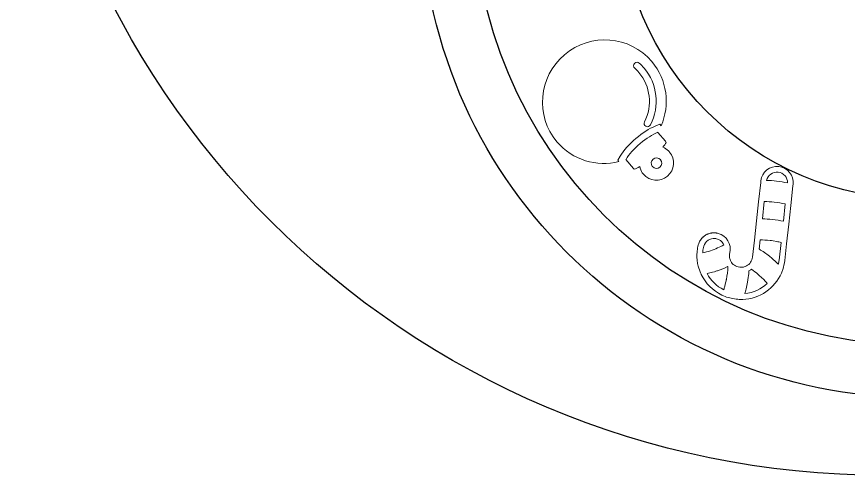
# Model space of a CAD drawing. Header units: inches. Extents: x 17704.8 to 17804.7, y 16344.8 to 16384.9.
# Drawn here: x 17770.84 to 17776.35, y 16364.52 to 16367.57 of the extents above; entities that cross this region are included whole.
import ezdxf

# ---------------------------------------------------------------- set-up
doc = ezdxf.new("R2010")
doc.units = ezdxf.units.IN
doc.header["$MEASUREMENT"] = 0
doc.layers.add('Layer 1', color=7, linetype='Continuous')

msp = doc.modelspace()

# ---------------------------------------------------------------- linework, layer by layer
at = {"color": 6, "linetype": 'ByBlock'}
msp.add_circle((17776.5873, 16370.2749), 5.75, dxfattribs=at)
at = {"color": 1, "linetype": 'ByBlock'}
msp.add_circle((17776.8128, 16368.3353), 3.2967, dxfattribs=at)
at = {"color": 4, "linetype": 'ByBlock'}
for radius in [2.9486, 1.9809]:
    msp.add_circle((17776.8128, 16368.3353), radius, dxfattribs=at)
at = {"color": 6, "linetype": 'ByBlock'}
msp.add_rational_spline([(17777.6136, 16370.82), (17777.6914, 16370.9603), (17777.8911, 16370.9535), (17778.2121, 16370.8261), (17778.7303, 16370.5457), (17779.3499, 16370.1533), (17779.835, 16369.8316), (17780.2418, 16369.6932), (17780.4831, 16369.8199), (17780.6207, 16369.9472), (17780.6603, 16369.9829), (17780.7304, 16370.0568), (17780.8391, 16370.2026), (17781.0282, 16370.4924), (17780.8161, 16370.9401), (17780.1695, 16371.1872), (17779.7705, 16371.6765), (17779.303, 16372.1073), (17778.9921, 16372.4726), (17778.6218, 16372.9293), (17778.2621, 16373.4665), (17777.5928, 16373.8049), (17777.0284, 16373.7727), (17776.6936, 16373.7002), (17776.6147, 16373.6793), (17776.5793, 16373.7021), (17776.4203, 16373.8198), (17776.156, 16374.2823), (17776.8162, 16374.3877), (17776.7678, 16374.9727), (17776.2897, 16374.8693), (17776.1364, 16374.542), (17775.6974, 16374.6582), (17775.7957, 16374.8979), (17775.8787, 16375.0599), (17777.1229, 16375.2441), (17778.3218, 16374.9497), (17779.32, 16374.2662), (17781.2376, 16372.9533), (17781.9339, 16370.7362), (17781.1113, 16368.5627), (17781.0597, 16368.4324), (17780.769, 16367.6986), (17779.8689, 16366.4226), (17777.1908, 16366.1777), (17776.3373, 16368.035), (17775.3287, 16368.6339), (17775.1012, 16368.7288), (17775.0388, 16368.7548), (17774.9958, 16368.807), (17774.9822, 16368.8733), (17774.9687, 16368.9396), (17774.9877, 16369.0045), (17775.0349, 16369.0529), (17775.3066, 16369.3319), (17775.5997, 16369.509), (17775.9564, 16369.6572), (17776.4892, 16369.8369), (17776.7095, 16369.856), (17776.9343, 16369.861), (17777.1193, 16369.8844), (17777.3001, 16370.014), (17777.492, 16370.2448), (17777.607, 16370.4168), (17777.6723, 16370.5325), (17777.6909, 16370.5653), (17777.7133, 16370.6074), (17777.5658, 16370.6876), (17777.5948, 16370.7896), (17777.6136, 16370.82)], [1, 1, 1, 1, 1, 1, 1, 1, 1, 1, 1, 1, 1, 1, 1, 1, 1, 1, 1, 1, 1, 1, 1, 1, 1, 1, 1, 1, 1, 1, 1, 1, 1, 1, 1, 0.885228544591, 0.920366118565, 1, 0.857481318467, 0.857481318467, 1, 1, 1, 1, 1, 1, 1, 1, 0.922497371663, 0.922497371663, 1, 0.922497371663, 0.922497371663, 1, 1, 1, 1, 1, 1, 1, 1, 1, 1, 1, 1, 1, 1, 1, 1, 1], degree=3, knots=[0, 0, 0, 0, 1.710387, 4.54001, 9.272422, 15.04233, 20.432762, 21.98995, 25.54254, 26.925176, 26.925176, 26.925176, 29.579626, 31.525456, 34.165646, 38.961754, 45.455559, 49.017588, 52.704216, 56.447516, 61.786876, 66.480898, 72.083872, 73.845241, 73.845241, 73.845241, 73.972394, 74.426244, 74.978713, 75.30928, 75.668833, 76.039993, 76.277563, 76.697495, 76.697495, 76.697495, 77.441905, 77.441905, 77.441905, 78.774155, 78.774155, 78.774155, 79.177587, 81.045537, 82.942634, 85.637435, 86.087993, 86.087993, 86.087993, 87.06197, 87.06197, 87.06197, 88.035948, 88.035948, 88.035948, 93.861676, 95.375634, 96.295981, 96.330561, 96.330561, 96.330561, 96.876234, 97.237002, 97.395151, 97.395151, 97.395151, 97.458018, 97.674056, 97.76577, 97.76577, 97.76577, 97.76577], dxfattribs=at)
at = {"layer": 'Layer 1', "color": 2, "lineweight": 0}
for points, knots in [([(17774.8207, 16366.6129), (17774.8207, 16366.6129), (17774.8366, 16366.6402), (17774.8366, 16366.6402), (17774.8588, 16366.6781), (17774.8957, 16366.72), (17774.9407, 16366.7581), (17774.9838, 16366.7946), (17775.0295, 16366.8236), (17775.0694, 16366.8396), (17775.0694, 16366.8396), (17775.0993, 16366.8516), (17775.0993, 16366.8516), (17775.0993, 16366.8516), (17775.108, 16366.8413), (17775.108, 16366.8413), (17775.1679, 16366.9798), (17775.1493, 16367.1455), (17775.0458, 16367.2676), (17774.9001, 16367.4396), (17774.6413, 16367.46), (17774.4679, 16367.313), (17774.2945, 16367.1661), (17774.2721, 16366.9076), (17774.4178, 16366.7355), (17774.5213, 16366.6134), (17774.6817, 16366.5678), (17774.8281, 16366.6042), (17774.8281, 16366.6042), (17774.8207, 16366.6129), (17774.8207, 16366.6129)], [0, 0, 0, 0, 1, 1, 1, 2, 2, 2, 3, 3, 3, 4, 4, 4, 5, 5, 5, 6, 6, 6, 7, 7, 7, 8, 8, 8, 9, 9, 9, 10, 10, 10, 10]), ([(17774.9327, 16367.2239), (17774.9236, 16367.2321), (17774.9229, 16367.2462), (17774.9312, 16367.2553), (17774.9319, 16367.2561), (17774.9326, 16367.2568), (17774.9334, 16367.2574), (17774.9418, 16367.2646), (17774.9544, 16367.2646), (17774.9627, 16367.257), (17774.974, 16367.2469), (17774.9847, 16367.2359), (17774.9946, 16367.2242), (17775.0834, 16367.1193), (17775.1003, 16366.9717), (17775.0375, 16366.848), (17775.0318, 16366.837), (17775.0185, 16366.8326), (17775.0075, 16366.8381), (17774.9965, 16366.8436), (17774.9921, 16366.8569), (17774.9977, 16366.868), (17775.0523, 16366.9755), (17775.0377, 16367.104), (17774.9604, 16367.1952), (17774.9518, 16367.2054), (17774.9425, 16367.215), (17774.9327, 16367.2239)], [0, 0, 0, 0, 1, 1, 1, 2, 2, 2, 3, 3, 3, 4, 4, 4, 5, 5, 5, 6, 6, 6, 7, 7, 7, 8, 8, 8, 9, 9, 9, 9]), ([(17774.8751, 16366.618), (17774.8751, 16366.618), (17774.9254, 16366.5586), (17774.9254, 16366.5586), (17774.9254, 16366.5586), (17774.9296, 16366.5537), (17774.9296, 16366.5537), (17774.9409, 16366.558), (17774.9531, 16366.5638), (17774.9659, 16366.5708), (17774.9688, 16366.5563), (17774.9745, 16366.5423), (17774.9832, 16366.5296), (17774.9854, 16366.5265), (17774.9877, 16366.5235), (17774.9902, 16366.5205), (17775.0305, 16366.473), (17775.1022, 16366.4673), (17775.1501, 16366.5079), (17775.198, 16366.5485), (17775.2042, 16366.6202), (17775.1639, 16366.6677), (17775.1616, 16366.6705), (17775.1591, 16366.673), (17775.1566, 16366.6755), (17775.1456, 16366.6862), (17775.1328, 16366.6943), (17775.1191, 16366.6996), (17775.128, 16366.7108), (17775.1358, 16366.7216), (17775.142, 16366.7319), (17775.142, 16366.7319), (17775.136, 16366.7389), (17775.136, 16366.7389), (17775.136, 16366.7389), (17775.0861, 16366.7979), (17775.0861, 16366.7979), (17775.0861, 16366.7979), (17775.0858, 16366.7983), (17775.0858, 16366.7983), (17775.0518, 16366.7846), (17775.0102, 16366.7588), (17774.9694, 16366.7242), (17774.9274, 16366.6887), (17774.8947, 16366.651), (17774.8759, 16366.6192), (17774.8757, 16366.6188), (17774.8754, 16366.6184), (17774.8751, 16366.618)], [0, 0, 0, 0, 1, 1, 1, 2, 2, 2, 3, 3, 3, 4, 4, 4, 5, 5, 5, 6, 6, 6, 7, 7, 7, 8, 8, 8, 9, 9, 9, 10, 10, 10, 11, 11, 11, 12, 12, 12, 13, 13, 13, 14, 14, 14, 15, 15, 15, 16, 16, 16, 16]), ([(17775.0493, 16366.5721), (17775.0376, 16366.5869), (17775.0397, 16366.6086), (17775.0543, 16366.621), (17775.069, 16366.6334), (17775.0908, 16366.6319), (17775.1035, 16366.6177), (17775.1037, 16366.6175), (17775.104, 16366.6173), (17775.1042, 16366.6171), (17775.1167, 16366.6022), (17775.1148, 16366.5799), (17775.0999, 16366.5672), (17775.0849, 16366.5546), (17775.0625, 16366.5564), (17775.05, 16366.5712), (17775.0497, 16366.5715), (17775.0496, 16366.5718), (17775.0493, 16366.5721)], [0, 0, 0, 0, 1, 1, 1, 2, 2, 2, 3, 3, 3, 4, 4, 4, 5, 5, 5, 6, 6, 6, 6]), ([(17775.3455, 16365.9911), (17775.3445, 16365.9634), (17775.3474, 16365.9363), (17775.354, 16365.9104), (17775.3581, 16365.894), (17775.3638, 16365.8781), (17775.3707, 16365.8628), (17775.3718, 16365.8604), (17775.3729, 16365.8581), (17775.374, 16365.8557), (17775.4024, 16365.7972), (17775.4502, 16365.7489), (17775.5101, 16365.72), (17775.5141, 16365.7181), (17775.518, 16365.7163), (17775.5221, 16365.7146), (17775.548, 16365.7035), (17775.5758, 16365.696), (17775.6052, 16365.6928), (17775.6185, 16365.6913), (17775.6318, 16365.6909), (17775.6448, 16365.6912), (17775.646, 16365.6912), (17775.6472, 16365.6912), (17775.6484, 16365.6912), (17775.7615, 16365.6954), (17775.8612, 16365.7647), (17775.9049, 16365.8656), (17775.9083, 16365.8735), (17775.9114, 16365.8816), (17775.9141, 16365.8898), (17775.9202, 16365.9084), (17775.9245, 16365.9278), (17775.9267, 16365.948), (17775.9267, 16365.948), (17775.939, 16366.0591), (17775.939, 16366.0591), (17775.939, 16366.0591), (17775.9533, 16366.1889), (17775.9533, 16366.1889), (17775.9533, 16366.1889), (17775.967, 16366.3134), (17775.967, 16366.3134), (17775.967, 16366.3134), (17775.9813, 16366.4432), (17775.9813, 16366.4432), (17775.9813, 16366.4432), (17775.9825, 16366.4539), (17775.9825, 16366.4539), (17775.9889, 16366.5123), (17775.9464, 16366.565), (17775.8874, 16366.5715), (17775.8284, 16366.578), (17775.7754, 16366.5359), (17775.769, 16366.4775), (17775.769, 16366.4775), (17775.7678, 16366.4667), (17775.7678, 16366.4667), (17775.7678, 16366.4667), (17775.7536, 16366.3383), (17775.7536, 16366.3383), (17775.7536, 16366.3383), (17775.7398, 16366.2124), (17775.7398, 16366.2124), (17775.7398, 16366.2124), (17775.7256, 16366.084), (17775.7256, 16366.084), (17775.7256, 16366.084), (17775.7132, 16365.9719), (17775.7132, 16365.9719), (17775.7132, 16365.9719), (17775.7132, 16365.9715), (17775.7132, 16365.9715), (17775.7104, 16365.9458), (17775.6948, 16365.9245), (17775.6734, 16365.913), (17775.6674, 16365.9098), (17775.6609, 16365.9074), (17775.654, 16365.9058), (17775.6459, 16365.904), (17775.6373, 16365.9033), (17775.6285, 16365.9043), (17775.6153, 16365.9058), (17775.6032, 16365.9105), (17775.593, 16365.9176), (17775.5832, 16365.9244), (17775.5752, 16365.9334), (17775.5695, 16365.9437), (17775.5655, 16365.951), (17775.5626, 16365.9591), (17775.5612, 16365.9675), (17775.56, 16365.9743), (17775.5597, 16365.9812), (17775.5605, 16365.9883), (17775.5609, 16365.992), (17775.5616, 16365.9956), (17775.5625, 16365.9991), (17775.5773, 16366.056), (17775.5427, 16366.1141), (17775.4852, 16366.1289), (17775.482, 16366.1297), (17775.4788, 16366.1303), (17775.4756, 16366.1308), (17775.4747, 16366.131), (17775.4738, 16366.1311), (17775.473, 16366.1312), (17775.472, 16366.1313), (17775.471, 16366.1315), (17775.47, 16366.1316), (17775.4688, 16366.1318), (17775.4676, 16366.1318), (17775.4664, 16366.1319), (17775.465, 16366.132), (17775.4635, 16366.1321), (17775.4621, 16366.1321), (17775.46, 16366.1322), (17775.458, 16366.1322), (17775.456, 16366.1322), (17775.4546, 16366.1321), (17775.4532, 16366.1321), (17775.4519, 16366.1321), (17775.4497, 16366.1319), (17775.4477, 16366.1317), (17775.4456, 16366.1314), (17775.4443, 16366.1313), (17775.4431, 16366.1312), (17775.4419, 16366.131), (17775.4395, 16366.1306), (17775.4371, 16366.1301), (17775.4347, 16366.1296), (17775.4339, 16366.1294), (17775.4329, 16366.1293), (17775.4321, 16366.1291), (17775.4289, 16366.1283), (17775.4257, 16366.1273), (17775.4226, 16366.1262), (17775.4219, 16366.126), (17775.4213, 16366.1257), (17775.4206, 16366.1255), (17775.4182, 16366.1246), (17775.4157, 16366.1236), (17775.4134, 16366.1225), (17775.4123, 16366.122), (17775.4112, 16366.1215), (17775.4101, 16366.1209), (17775.4083, 16366.12), (17775.4064, 16366.1191), (17775.4047, 16366.118), (17775.4035, 16366.1174), (17775.4023, 16366.1166), (17775.4012, 16366.1159), (17775.3996, 16366.1149), (17775.3979, 16366.1139), (17775.3964, 16366.1128), (17775.3952, 16366.112), (17775.3941, 16366.1111), (17775.393, 16366.1102), (17775.3915, 16366.1091), (17775.39, 16366.108), (17775.3886, 16366.1067), (17775.3875, 16366.1058), (17775.3864, 16366.1048), (17775.3853, 16366.1039), (17775.384, 16366.1026), (17775.3826, 16366.1013), (17775.3814, 16366.1), (17775.3803, 16366.099), (17775.3793, 16366.0979), (17775.3784, 16366.0968), (17775.3771, 16366.0954), (17775.3759, 16366.094), (17775.3747, 16366.0925), (17775.3738, 16366.0914), (17775.3729, 16366.0903), (17775.372, 16366.0892), (17775.3709, 16366.0876), (17775.3698, 16366.086), (17775.3687, 16366.0844), (17775.368, 16366.0832), (17775.3672, 16366.0821), (17775.3664, 16366.0809), (17775.3654, 16366.0791), (17775.3644, 16366.0773), (17775.3634, 16366.0755), (17775.3628, 16366.0743), (17775.3622, 16366.0732), (17775.3616, 16366.072), (17775.3606, 16366.0699), (17775.3597, 16366.0678), (17775.3589, 16366.0657), (17775.3585, 16366.0646), (17775.358, 16366.0636), (17775.3576, 16366.0625), (17775.3564, 16366.0593), (17775.3553, 16366.056), (17775.3544, 16366.0526), (17775.351, 16366.0392), (17775.3485, 16366.0255), (17775.347, 16366.0119), (17775.3462, 16366.0049), (17775.3458, 16365.998), (17775.3455, 16365.9911)], [0, 0, 0, 0, 1, 1, 1, 2, 2, 2, 3, 3, 3, 4, 4, 4, 5, 5, 5, 6, 6, 6, 7, 7, 7, 8, 8, 8, 9, 9, 9, 10, 10, 10, 11, 11, 11, 12, 12, 12, 13, 13, 13, 14, 14, 14, 15, 15, 15, 16, 16, 16, 17, 17, 17, 18, 18, 18, 19, 19, 19, 20, 20, 20, 21, 21, 21, 22, 22, 22, 23, 23, 23, 24, 24, 24, 25, 25, 25, 26, 26, 26, 27, 27, 27, 28, 28, 28, 29, 29, 29, 30, 30, 30, 31, 31, 31, 32, 32, 32, 33, 33, 33, 34, 34, 34, 35, 35, 35, 36, 36, 36, 37, 37, 37, 38, 38, 38, 39, 39, 39, 40, 40, 40, 41, 41, 41, 42, 42, 42, 43, 43, 43, 44, 44, 44, 45, 45, 45, 46, 46, 46, 47, 47, 47, 48, 48, 48, 49, 49, 49, 50, 50, 50, 51, 51, 51, 52, 52, 52, 53, 53, 53, 54, 54, 54, 55, 55, 55, 56, 56, 56, 57, 57, 57, 58, 58, 58, 59, 59, 59, 60, 60, 60, 61, 61, 61, 62, 62, 62, 63, 63, 63, 64, 64, 64, 65, 65, 65, 66, 66, 66, 67, 67, 67, 67]), ([(17775.8833, 16366.5346), (17775.92, 16366.5306), (17775.947, 16366.4989), (17775.9456, 16366.4629), (17775.9229, 16366.4683), (17775.8987, 16366.4727), (17775.8732, 16366.4755), (17775.8503, 16366.478), (17775.8282, 16366.479), (17775.8071, 16366.479), (17775.8139, 16366.514), (17775.8469, 16366.5386), (17775.8833, 16366.5346)], [0, 0, 0, 0, 1, 1, 1, 2, 2, 2, 3, 3, 3, 4, 4, 4, 4]), ([(17775.7914, 16366.3396), (17775.8127, 16366.3396), (17775.8349, 16366.3386), (17775.8579, 16366.3361), (17775.8835, 16366.3333), (17775.9077, 16366.3288), (17775.9304, 16366.3234), (17775.9304, 16366.3234), (17775.9178, 16366.2085), (17775.9178, 16366.2085), (17775.8951, 16366.2139), (17775.8708, 16366.2184), (17775.8452, 16366.2212), (17775.8222, 16366.2237), (17775.8, 16366.2248), (17775.7788, 16366.2247), (17775.7788, 16366.2247), (17775.7914, 16366.3396), (17775.7914, 16366.3396)], [0, 0, 0, 0, 1, 1, 1, 2, 2, 2, 3, 3, 3, 4, 4, 4, 5, 5, 5, 6, 6, 6, 6]), ([(17775.3907, 16366.0433), (17775.3993, 16366.0764), (17775.4317, 16366.0986), (17775.466, 16366.0948), (17775.4693, 16366.0944), (17775.4727, 16366.0938), (17775.4759, 16366.0929), (17775.494, 16366.0883), (17775.5092, 16366.077), (17775.5187, 16366.061), (17775.5204, 16366.0582), (17775.5218, 16366.0552), (17775.5231, 16366.0522), (17775.4971, 16366.038), (17775.4675, 16366.0249), (17775.4352, 16366.0139), (17775.4176, 16366.0079), (17775.4003, 16366.003), (17775.3835, 16365.9989), (17775.3837, 16366.0019), (17775.3839, 16366.0048), (17775.3842, 16366.0078), (17775.3855, 16366.0197), (17775.3877, 16366.0317), (17775.3907, 16366.0433)], [0, 0, 0, 0, 1, 1, 1, 2, 2, 2, 3, 3, 3, 4, 4, 4, 5, 5, 5, 6, 6, 6, 7, 7, 7, 8, 8, 8, 8]), ([(17775.759, 16366.0232), (17775.7581, 16366.0232), (17775.7579, 16366.0244), (17775.7567, 16366.0246), (17775.7567, 16366.0246), (17775.7634, 16366.0853), (17775.7634, 16366.0853), (17775.7846, 16366.0853), (17775.8068, 16366.0843), (17775.8298, 16366.0818), (17775.8325, 16366.0815), (17775.8351, 16366.081), (17775.8748, 16366.075), (17775.8842, 16366.0732), (17775.8934, 16366.0712), (17775.9024, 16366.0691), (17775.9024, 16366.0691), (17775.8895, 16365.9521), (17775.8895, 16365.9521), (17775.8884, 16365.9424), (17775.8868, 16365.9329), (17775.8846, 16365.9236), (17775.8769, 16365.9316), (17775.8686, 16365.9396), (17775.8263, 16365.9767), (17775.8037, 16365.9948), (17775.7809, 16366.0105), (17775.759, 16366.0232)], [0, 0, 0, 0, 1, 1, 1, 2, 2, 2, 3, 3, 3, 4, 4, 4, 5, 5, 5, 6, 6, 6, 7, 7, 7, 8, 8, 8, 9, 9, 9, 9]), ([(17775.5505, 16365.9063), (17775.5493, 16365.88), (17775.5462, 16365.852), (17775.5405, 16365.823), (17775.54, 16365.8205), (17775.5394, 16365.8181), (17775.5299, 16365.7786), (17775.5277, 16365.7706), (17775.5253, 16365.7628), (17775.5228, 16365.7551), (17775.4755, 16365.7789), (17775.437, 16365.8167), (17775.4124, 16365.8624), (17775.4244, 16365.8649), (17775.4365, 16365.8678), (17775.449, 16365.8713), (17775.4673, 16365.8767), (17775.4743, 16365.8788), (17775.4815, 16365.8813), (17775.5054, 16365.8894), (17775.5277, 16365.8987), (17775.5483, 16365.9087), (17775.549, 16365.9079), (17775.5498, 16365.9071), (17775.5505, 16365.9063)], [0, 0, 0, 0, 1, 1, 1, 2, 2, 2, 3, 3, 3, 4, 4, 4, 5, 5, 5, 6, 6, 6, 7, 7, 7, 8, 8, 8, 8]), ([(17775.6895, 16365.8795), (17775.6958, 16365.8827), (17775.7018, 16365.8865), (17775.7074, 16365.8909), (17775.7217, 16365.8807), (17775.7361, 16365.8694), (17775.7503, 16365.8571), (17775.7546, 16365.8534), (17775.7585, 16365.8497), (17775.7896, 16365.82), (17775.7972, 16365.8122), (17775.8044, 16365.8044), (17775.8111, 16365.7966), (17775.771, 16365.7592), (17775.719, 16365.7348), (17775.6622, 16365.7293), (17775.6655, 16365.7395), (17775.6686, 16365.7499), (17775.6714, 16365.7608), (17775.6854, 16365.8282), (17775.6884, 16365.8547), (17775.6895, 16365.8795)], [0, 0, 0, 0, 1, 1, 1, 2, 2, 2, 3, 3, 3, 4, 4, 4, 5, 5, 5, 6, 6, 6, 7, 7, 7, 7])]:
    msp.add_open_spline(points, degree=3, knots=knots, dxfattribs=at)

doc.saveas('drawing.dxf')
